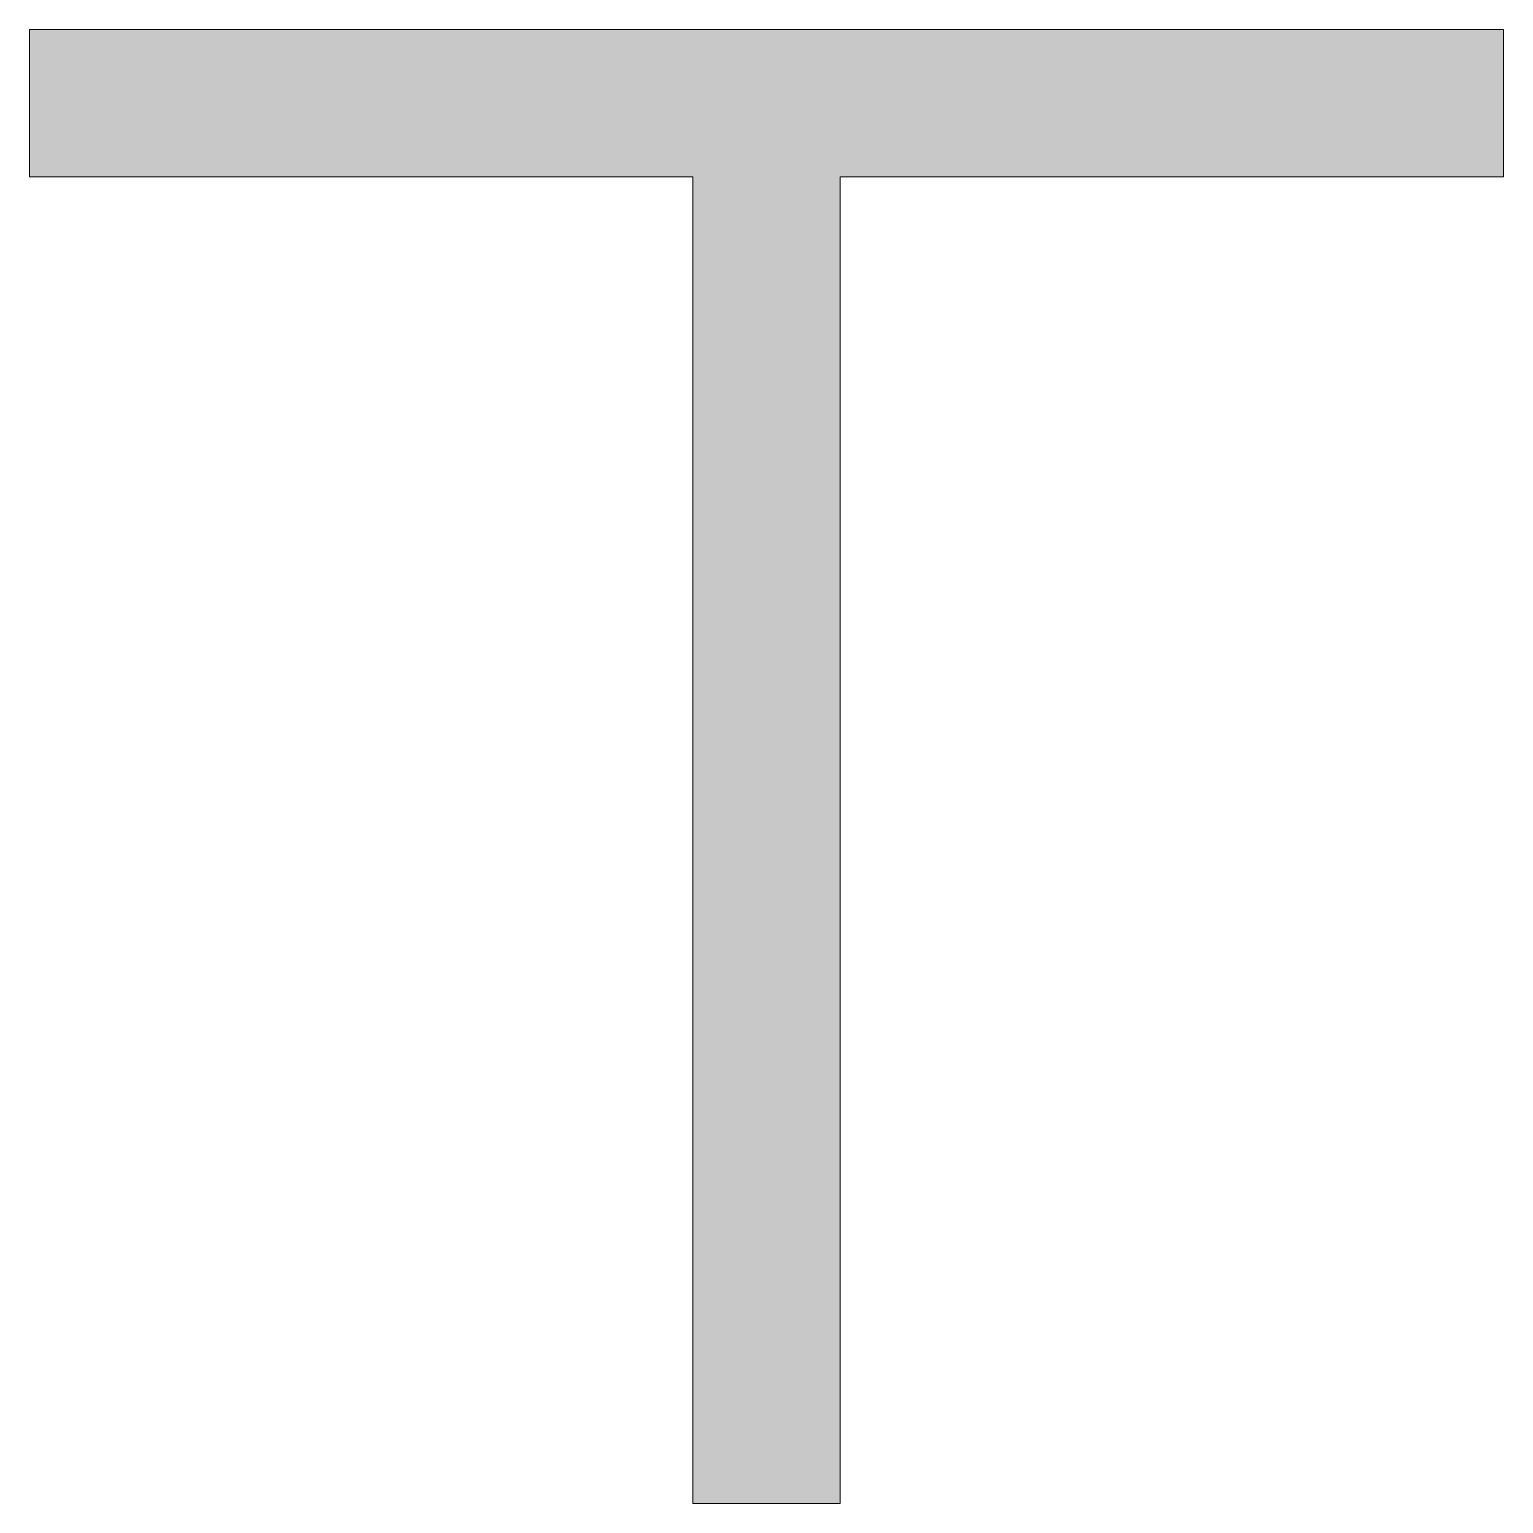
# Model space of a CAD drawing. Header units: metres. Extents: x -10 to 10, y 0 to 20.
import ezdxf

# ---------------------------------------------------------------- set-up
doc = ezdxf.new("R2010")
doc.units = ezdxf.units.M
doc.layers.add('A-DETL-GENF', color=92, linetype='Continuous', lineweight=18)

# ---------------------------------------------------------------- blocks, each defined once
blk = doc.blocks.new('30 alum T-profiel - 20x20x2-1518060-00_0 Basismaterialen')
at = {"layer": 'A-DETL-GENF', "lineweight": 13}
blk.add_hatch(color=256, dxfattribs=at).paths.add_polyline_path([(1, 0), (1, 18), (10, 18), (10, 20), (-10, 20), (-10, 18), (-1, 18), (-1, 0)])
for p, q in [((10, 20), (-10, 20)), ((-10, 20), (-10, 18)), ((10, 18), (10, 20)), ((-10, 18), (-1, 18)), ((-1, 18), (-1, 0)), ((1, 0), (1, 18)), ((1, 18), (10, 18)), ((-1, 0), (1, 0))]:
    blk.add_line(p, q, dxfattribs=at)

msp = doc.modelspace()

# ---------------------------------------------------------------- block references
msp.add_blockref('30 alum T-profiel - 20x20x2-1518060-00_0 Basismaterialen', (0, 0))

doc.saveas('drawing.dxf')
